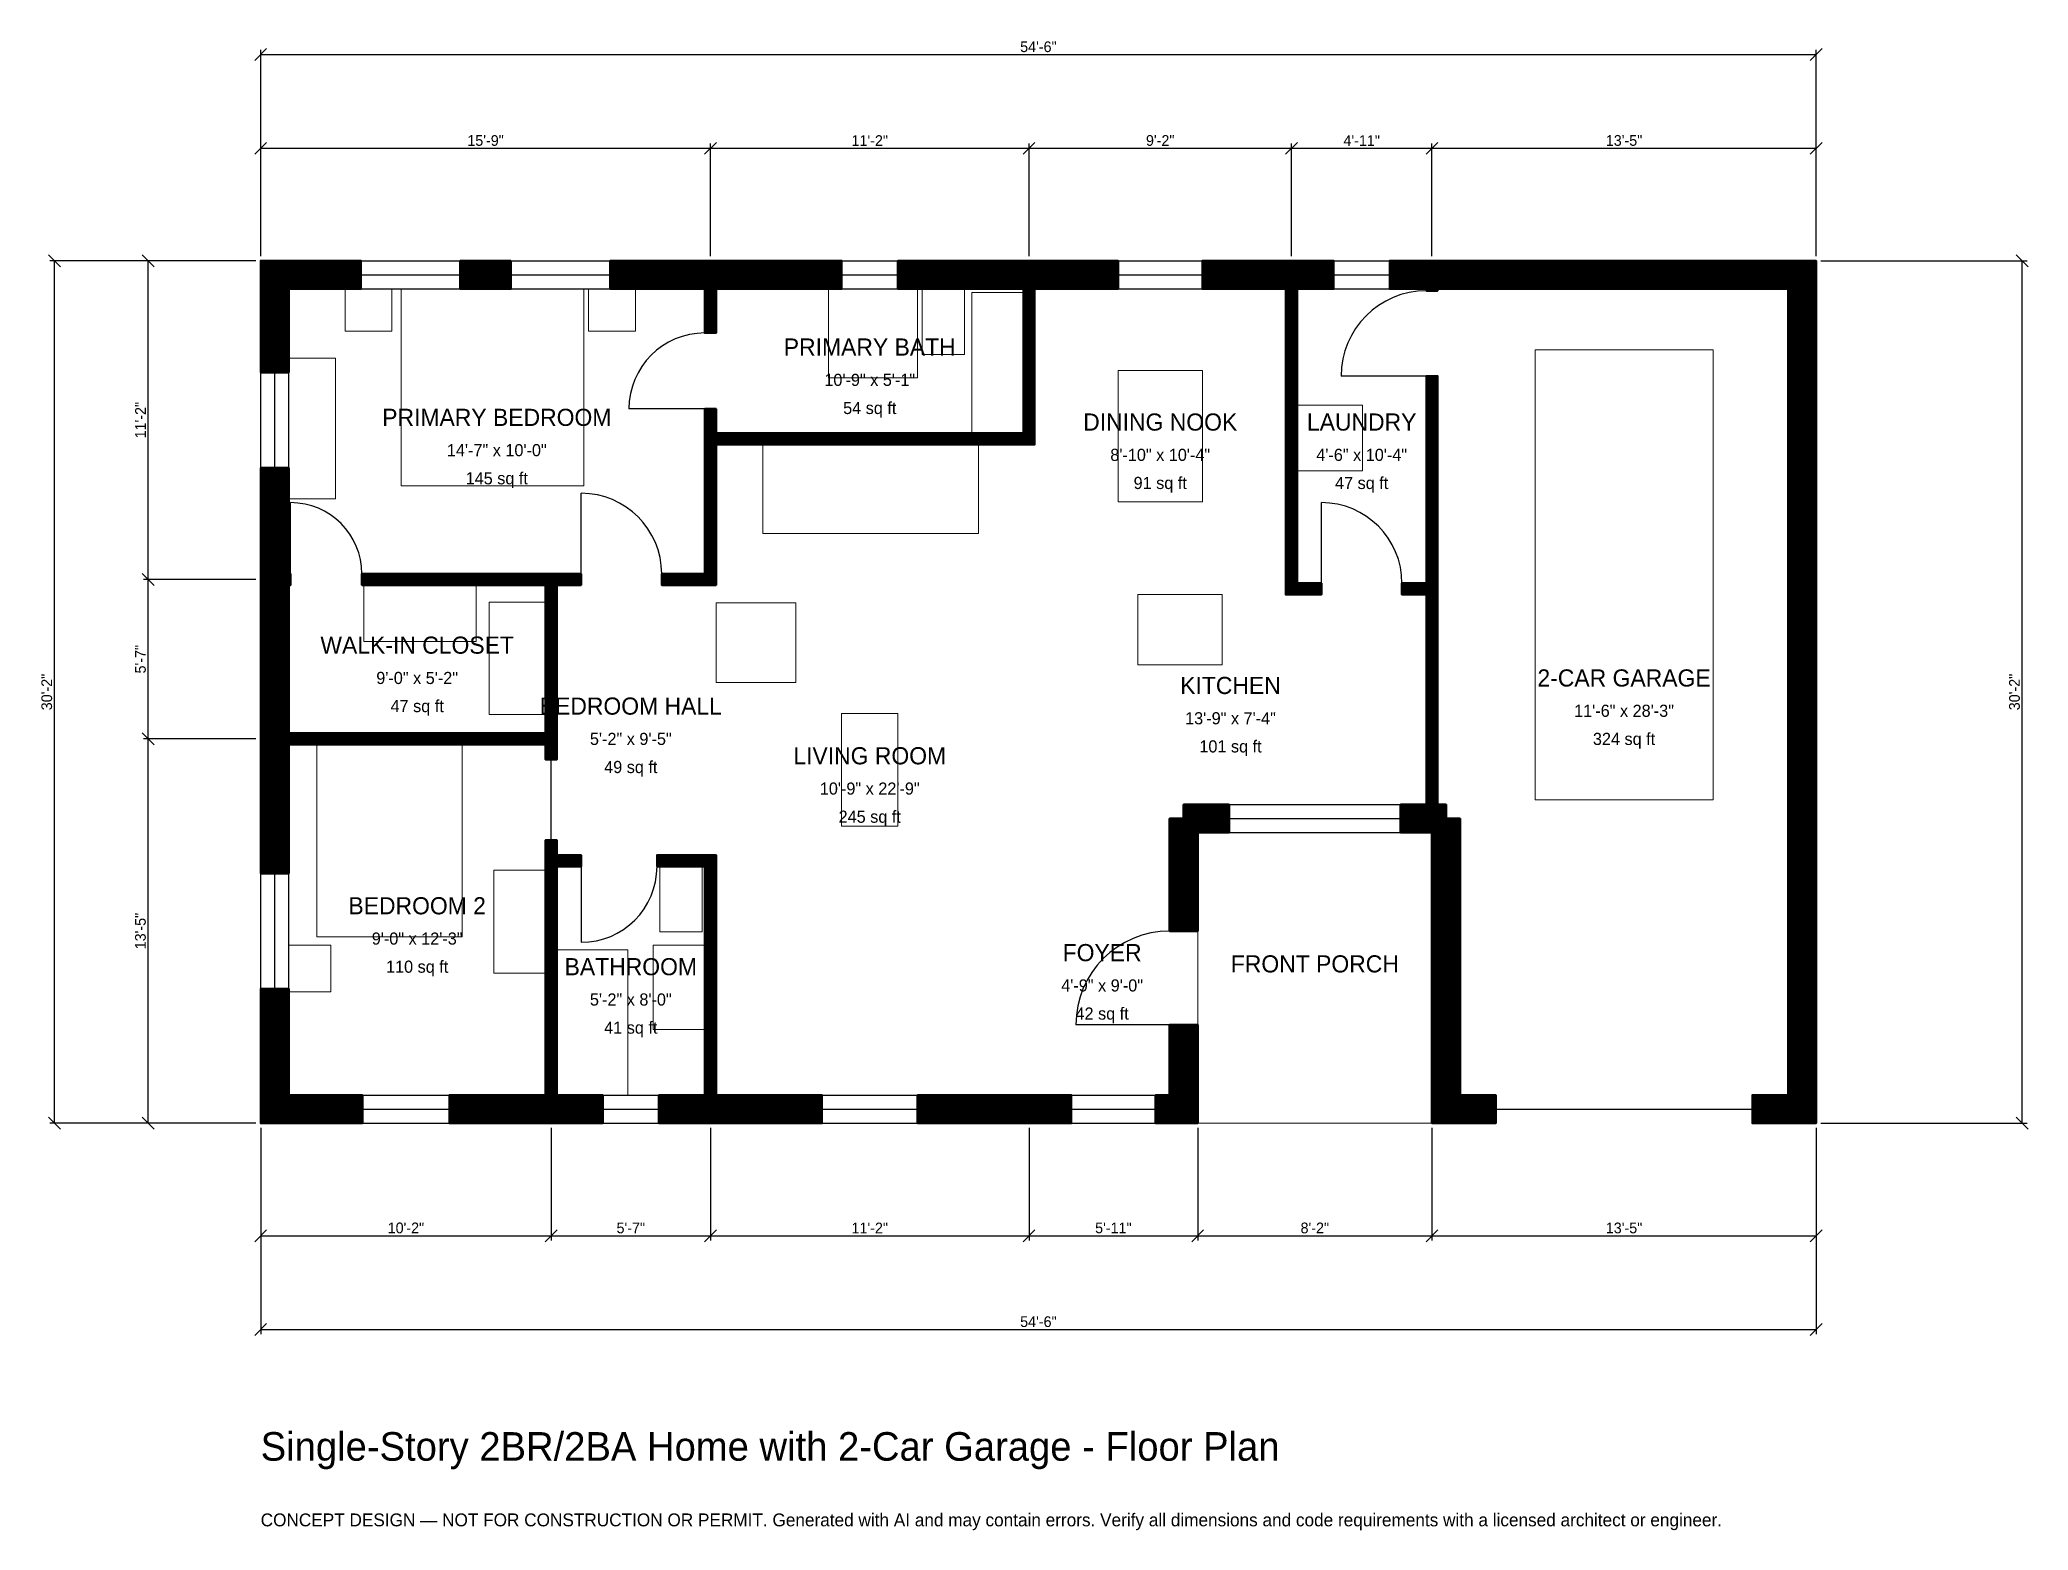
# Model space of a CAD drawing. Header units: inches. Extents: x -93 to 743, y -171 to 455.
import ezdxf
from ezdxf.enums import TextEntityAlignment as Align

# ---------------------------------------------------------------- set-up
doc = ezdxf.new("R2010")
doc.units = ezdxf.units.IN
doc.header["$MEASUREMENT"] = 0
doc.linetypes.add('DASHED', pattern=[0.6, 0.5, -0.1])
for name, color, linetype, lineweight in [('A-ANNO-DIMS', 1, 'Continuous', 13), ('A-ANNO-TEXT', 7, 'Continuous', 18), ('A-AREA-IDEN', 7, 'Continuous', 18), ('A-DOOR', 2, 'Continuous', 25), ('A-FLOR-FIXT', 9, 'Continuous', 13), ('A-FURN', 9, 'Continuous', 13), ('A-GLAZ', 4, 'Continuous', 25), ('A-SITE-PAVE', 8, 'Continuous', 13), ('A-WALL', 7, 'Continuous', 50), ('A-WALL-PATT', 8, 'Continuous', 13)]:
    doc.layers.add(name, color=color, linetype=linetype, lineweight=lineweight)
doc.dimstyles.new('PLAN', dxfattribs={"dimtxt": 4.5, "dimasz": 3, "dimexe": 2, "dimexo": 2, "dimgap": 1, "dimtad": 1, "dimdec": 0, "dimlunit": 4, "dimtsz": 2.5, "dimcen": 2.5, "dimclrd": 1, "dimclre": 1, "dimazin": 3, "dimtfac": 1, "dimtmove": 0, "dimatfit": 3})

msp = doc.modelspace()

# ---------------------------------------------------------------- hatches: boundary and pattern name
at = {"layer": 'A-WALL-PATT'}
h = msp.add_hatch(dxfattribs=at)
h.set_pattern_fill('ANSI31', color=8, scale=0.8)
h.paths.add_polyline_path([(183.0709, 0), (167.3228, 0), (167.3228, 11.811), (183.0709, 11.811), (186.6142, 11.811), (186.6142, 107.874), (166.5354, 107.874), (166.5354, 112.5984), (186.6142, 112.5984), (191.3386, 112.5984), (191.3386, 107.874), (191.3386, 11.811), (194.8819, 11.811), (235.8268, 11.811), (235.8268, 0), (194.8819, 0), (191.3386, 0), (191.3386, 0), (186.6142, 0), (186.6142, 0), (183.0709, 0)])
h.paths.add_polyline_path([(127.9528, 0), (124.4094, 0), (124.4094, 0), (119.685, 0), (119.685, 0), (116.1417, 0), (79.3307, 0), (79.3307, 11.811), (116.1417, 11.811), (119.685, 11.811), (119.685, 107.874), (119.685, 112.5984), (119.685, 118.8976), (124.4094, 118.8976), (124.4094, 112.5984), (134.6457, 112.5984), (134.6457, 107.874), (124.4094, 107.874), (124.4094, 11.811), (127.9528, 11.811), (143.7008, 11.811), (143.7008, 0), (127.9528, 0)])
h.paths.add_polyline_path([(11.811, 0), (11.811, 0), (0, 0), (0, 0), (0, 0), (0, 11.811), (0, 11.811), (0, 56.4961), (11.811, 56.4961), (11.811, 11.811), (42.7165, 11.811), (42.7165, 0), (11.811, 0)])
h.paths.add_polyline_path([(0, 155.5118), (0, 159.0551), (0, 159.0551), (0, 163.7795), (0, 163.7795), (0, 167.3228), (0, 222.4409), (0, 225.9843), (0, 225.9843), (0, 230.7087), (0, 230.7087), (0, 234.252), (0, 275.1969), (11.811, 275.1969), (11.811, 234.252), (11.811, 230.7087), (12.5984, 230.7087), (12.5984, 225.9843), (11.811, 225.9843), (11.811, 222.4409), (11.811, 167.3228), (11.811, 163.7795), (119.685, 163.7795), (119.685, 225.9843), (42.5197, 225.9843), (42.5197, 230.7087), (119.685, 230.7087), (124.4094, 230.7087), (134.6457, 230.7087), (134.6457, 225.9843), (124.4094, 225.9843), (124.4094, 163.7795), (124.4094, 159.0551), (124.4094, 152.7559), (119.685, 152.7559), (119.685, 159.0551), (11.811, 159.0551), (11.811, 155.5118), (11.811, 104.9213), (0, 104.9213), (0, 155.5118)])
h.paths.add_polyline_path([(0, 350.3937), (0, 350.3937), (0, 362.2047), (0, 362.2047), (0, 362.2048), (11.811, 362.2048), (11.811, 362.2047), (42.126, 362.2047), (42.126, 350.3937), (11.811, 350.3937), (11.811, 315.3543), (0, 315.3543), (0, 350.3937)])
h.paths.add_polyline_path([(105.1181, 362.2047), (105.1181, 350.3937), (83.8583, 350.3937), (83.8583, 362.2047), (105.1181, 362.2047)])
h.paths.add_polyline_path([(183.0709, 362.2047), (186.6142, 362.2047), (186.6142, 362.2048), (191.3386, 362.2048), (191.3386, 362.2047), (194.8819, 362.2047), (244.0945, 362.2047), (244.0945, 350.3937), (194.8819, 350.3937), (191.3386, 350.3937), (191.3386, 331.8898), (186.6142, 331.8898), (186.6142, 350.3937), (183.0709, 350.3937), (146.8504, 350.3937), (146.8504, 362.2047), (183.0709, 362.2047)])
h.paths.add_polyline_path([(316.9291, 362.2047), (320.4724, 362.2047), (320.4724, 362.2048), (325.1969, 362.2048), (325.1969, 362.2047), (328.7402, 362.2047), (360.2362, 362.2047), (360.2362, 350.3937), (328.7402, 350.3937), (325.1969, 350.3937), (325.1969, 289.7638), (325.1969, 285.0394), (320.4724, 285.0394), (191.3386, 285.0394), (191.3386, 230.7087), (191.3386, 225.9843), (186.6142, 225.9843), (168.5039, 225.9843), (168.5039, 230.7087), (186.6142, 230.7087), (186.6142, 285.0394), (186.6142, 289.7638), (186.6142, 300), (191.3386, 300), (191.3386, 289.7638), (320.4724, 289.7638), (320.4724, 350.3937), (316.9291, 350.3937), (267.7165, 350.3937), (267.7165, 362.2047), (316.9291, 362.2047)])
h.paths.add_polyline_path([(427.1654, 362.2047), (430.7087, 362.2047), (430.7087, 362.2048), (435.4331, 362.2048), (435.4331, 362.2047), (438.9764, 362.2047), (450.7874, 362.2047), (450.7874, 350.3937), (438.9764, 350.3937), (435.4331, 350.3937), (435.4331, 226.7717), (445.6693, 226.7717), (445.6693, 222.0472), (435.4331, 222.0472), (430.7087, 222.0472), (430.7087, 226.7717), (430.7087, 350.3937), (427.1654, 350.3937), (395.6693, 350.3937), (395.6693, 362.2047), (427.1654, 362.2047)])
h.paths.add_polyline_path([(486.2205, 362.2047), (489.7638, 362.2047), (489.7638, 362.2048), (494.4882, 362.2048), (494.4882, 362.2047), (498.0315, 362.2047), (641.7323, 362.2047), (641.7323, 362.2048), (653.5433, 362.2048), (653.5433, 362.2047), (653.5433, 362.2047), (653.5433, 350.3937), (653.5433, 350.3937), (653.5433, 11.811), (653.5433, 11.811), (653.5433, 0), (653.5433, 0), (653.5433, 0), (641.7323, 0), (641.7323, 0), (626.7717, 0), (626.7717, 11.811), (641.7323, 11.811), (641.7323, 350.3937), (498.0315, 350.3937), (494.4882, 350.3937), (494.4882, 349.6063), (489.7638, 349.6063), (489.7638, 350.3937), (486.2205, 350.3937), (474.4094, 350.3937), (474.4094, 362.2047), (486.2205, 362.2047)])
h.paths.add_polyline_path([(503.937, 0), (503.937, 0), (492.126, 0), (492.126, 0), (492.1259, 0), (492.1259, 11.811), (492.126, 11.811), (492.126, 119.685), (492.1259, 119.685), (492.1259, 122.0472), (489.7638, 122.0472), (489.7638, 122.0472), (478.937, 122.0472), (478.937, 133.8583), (489.7638, 133.8583), (489.7638, 222.0472), (479.5276, 222.0472), (479.5276, 226.7717), (489.7638, 226.7717), (489.7638, 313.7795), (494.4882, 313.7795), (494.4882, 226.7717), (494.4882, 222.0472), (494.4882, 133.8583), (498.0315, 133.8583), (498.0315, 127.9528), (503.937, 127.9528), (503.937, 11.811), (518.8976, 11.811), (518.8976, 0), (503.937, 0)])
h.paths.add_polyline_path([(393.7008, 122.0472), (393.7008, 80.7087), (381.8898, 80.7087), (381.8898, 127.9528), (387.7953, 127.9528), (387.7953, 133.8583), (406.8898, 133.8583), (406.8898, 122.0472), (393.7008, 122.0472)])
h.paths.add_polyline_path([(393.7008, 11.811), (393.7008, 11.811), (393.7008, 0), (393.7008, 0), (393.7008, 0), (381.8898, 0), (381.8898, 0), (375.9843, 0), (375.9843, 11.811), (381.8898, 11.811), (381.8898, 41.3386), (393.7008, 41.3386), (393.7008, 11.811)])
h.paths.add_polyline_path([(328.7402, 0), (316.9291, 0), (275.9843, 0), (275.9843, 11.811), (316.9291, 11.811), (328.7402, 11.811), (340.5512, 11.811), (340.5512, 0), (328.7402, 0)])

# ---------------------------------------------------------------- linework, layer by layer
at = {"layer": 'A-DOOR'}
for p, q in [((489.7638, 313.7795), (453.937, 313.7795)), ((186.6142, 300), (154.7244, 300)), ((12.5984, 230.7087), (12.5984, 260.6299)), ((134.6457, 230.7087), (134.6457, 264.5669)), ((445.6693, 226.7717), (445.6693, 260.6299)), ((122.0472, 118.8976), (122.0472, 152.7559)), ((134.6457, 107.874), (134.6457, 75.9843)), ((381.8898, 41.3386), (342.5197, 41.3386))]:
    msp.add_line(p, q, dxfattribs=at)
at = {"layer": 'A-DOOR', "linetype": 'DASHED'}
msp.add_line((518.8976, 5.9055), (626.7717, 5.9055), dxfattribs=at)
at = {"layer": 'A-DOOR'}
for centre, radius, start, end in [((489.7638, 313.7795), 35.8268, 90, 180), ((186.6142, 300), 31.8898, 90, 180), ((12.5984, 230.7087), 29.9213, 0, 90), ((134.6457, 230.7087), 33.8583, 0, 90), ((445.6693, 226.7717), 33.8583, 0, 90), ((134.6457, 107.874), 31.8898, 270, 360), ((381.8898, 41.3386), 39.3701, 90, 180)]:
    msp.add_arc(centre, radius, start, end, dxfattribs=at)
at = {"layer": 'A-FLOR-FIXT'}
for points in [[(238.5827, 312.9921), (275.9843, 312.9921), (275.9843, 350.3937), (238.5827, 350.3937)], [(277.9528, 322.8346), (295.6693, 322.8346), (295.6693, 350.3937), (277.9528, 350.3937)], [(298.8189, 289.7638), (320.4724, 289.7638), (320.4724, 348.8189), (298.8189, 348.8189)], [(167.7165, 80.315), (185.4331, 80.315), (185.4331, 107.874), (167.7165, 107.874)], [(124.4094, 11.811), (154.3307, 11.811), (154.3307, 72.8346), (124.4094, 72.8346)], [(164.9606, 39.3701), (186.6142, 39.3701), (186.6142, 74.8031), (164.9606, 74.8031)]]:
    msp.add_lwpolyline(points, close=True, dxfattribs=at)
at = {"layer": 'A-FURN'}
for points in [[(35.4331, 332.6772), (55.1181, 332.6772), (55.1181, 350.3937), (35.4331, 350.3937)], [(59.0551, 267.7165), (135.8268, 267.7165), (135.8268, 350.3937), (59.0551, 350.3937)], [(137.7953, 332.6772), (157.4803, 332.6772), (157.4803, 350.3937), (137.7953, 350.3937)], [(11.811, 262.2047), (31.4961, 262.2047), (31.4961, 321.2598), (11.811, 321.2598)], [(535.4331, 135.8268), (610.2362, 135.8268), (610.2362, 324.8031), (535.4331, 324.8031)], [(360.2362, 261.0236), (395.6693, 261.0236), (395.6693, 316.1417), (360.2362, 316.1417)], [(435.4331, 274.0157), (462.9921, 274.0157), (462.9921, 301.5748), (435.4331, 301.5748)], [(211.0236, 247.6378), (301.5748, 247.6378), (301.5748, 285.0394), (211.0236, 285.0394)], [(43.3071, 202.3622), (90.5512, 202.3622), (90.5512, 225.9843), (43.3071, 225.9843)], [(96.063, 171.6535), (119.685, 171.6535), (119.685, 218.8976), (96.063, 218.8976)], [(191.3386, 185.0394), (224.8031, 185.0394), (224.8031, 218.5039), (191.3386, 218.5039)], [(368.5039, 192.5197), (403.937, 192.5197), (403.937, 222.0472), (368.5039, 222.0472)], [(244.0945, 124.8031), (267.7165, 124.8031), (267.7165, 172.0472), (244.0945, 172.0472)], [(23.622, 78.3465), (84.6457, 78.3465), (84.6457, 159.0551), (23.622, 159.0551)], [(98.0315, 62.9921), (119.685, 62.9921), (119.685, 106.2992), (98.0315, 106.2992)], [(11.811, 55.1181), (29.5276, 55.1181), (29.5276, 74.8031), (11.811, 74.8031)]]:
    msp.add_lwpolyline(points, close=True, dxfattribs=at)
at = {"layer": 'A-GLAZ'}
for p, q in [((42.126, 362.2047), (83.8583, 362.2047)), ((105.1181, 362.2047), (146.8504, 362.2047)), ((244.0945, 362.2047), (267.7165, 362.2047)), ((360.2362, 362.2047), (395.6693, 362.2047)), ((450.7874, 362.2047), (474.4094, 362.2047)), ((42.126, 356.2992), (83.8583, 356.2992)), ((105.1181, 356.2992), (146.8504, 356.2992)), ((244.0945, 356.2992), (267.7165, 356.2992)), ((360.2362, 356.2992), (395.6693, 356.2992)), ((450.7874, 356.2992), (474.4094, 356.2992)), ((42.126, 350.3937), (83.8583, 350.3937)), ((105.1181, 350.3937), (146.8504, 350.3937)), ((244.0945, 350.3937), (267.7165, 350.3937)), ((360.2362, 350.3937), (395.6693, 350.3937)), ((450.7874, 350.3937), (474.4094, 350.3937)), ((0, 275.1969), (0, 315.3543)), ((5.9055, 275.1969), (5.9055, 315.3543)), ((11.811, 275.1969), (11.811, 315.3543)), ((406.8898, 133.8583), (478.937, 133.8583)), ((406.8898, 127.9528), (478.937, 127.9528)), ((406.8898, 122.0472), (478.937, 122.0472)), ((0, 56.4961), (0, 104.9213)), ((5.9055, 56.4961), (5.9055, 104.9213)), ((11.811, 56.4961), (11.811, 104.9213)), ((42.7165, 11.811), (79.3307, 11.811)), ((143.7008, 11.811), (167.3228, 11.811)), ((235.8268, 11.811), (275.9843, 11.811)), ((340.5512, 11.811), (375.9843, 11.811)), ((42.7165, 5.9055), (79.3307, 5.9055)), ((42.7165, 0), (79.3307, 0)), ((143.7008, 5.9055), (167.3228, 5.9055)), ((143.7008, 0), (167.3228, 0)), ((235.8268, 5.9055), (275.9843, 5.9055)), ((235.8268, 0), (275.9843, 0)), ((340.5512, 5.9055), (375.9843, 5.9055)), ((340.5512, 0), (375.9843, 0))]:
    msp.add_line(p, q, dxfattribs=at)
at = {"layer": 'A-SITE-PAVE', "linetype": 'DASHED'}
msp.add_lwpolyline([(393.7008, 0), (492.126, 0), (492.126, 122.0472), (393.7008, 122.0472)], close=True, dxfattribs=at)
at = {"layer": 'A-WALL'}
for points in [[(0, 350.3937), (0, 350.3937), (0, 362.2047), (0, 362.2047), (0, 362.2048), (11.811, 362.2048), (11.811, 362.2047), (42.126, 362.2047), (42.126, 350.3937), (11.811, 350.3937), (11.811, 315.3543), (0, 315.3543), (0, 350.3937)], [(105.1181, 362.2047), (105.1181, 350.3937), (83.8583, 350.3937), (83.8583, 362.2047), (105.1181, 362.2047)], [(183.0709, 362.2047), (186.6142, 362.2047), (186.6142, 362.2048), (191.3386, 362.2048), (191.3386, 362.2047), (194.8819, 362.2047), (244.0945, 362.2047), (244.0945, 350.3937), (194.8819, 350.3937), (191.3386, 350.3937), (191.3386, 331.8898), (186.6142, 331.8898), (186.6142, 350.3937), (183.0709, 350.3937), (146.8504, 350.3937), (146.8504, 362.2047), (183.0709, 362.2047)], [(316.9291, 362.2047), (320.4724, 362.2047), (320.4724, 362.2048), (325.1969, 362.2048), (325.1969, 362.2047), (328.7402, 362.2047), (360.2362, 362.2047), (360.2362, 350.3937), (328.7402, 350.3937), (325.1969, 350.3937), (325.1969, 289.7638), (325.1969, 285.0394), (320.4724, 285.0394), (191.3386, 285.0394), (191.3386, 230.7087), (191.3386, 225.9843), (186.6142, 225.9843), (168.5039, 225.9843), (168.5039, 230.7087), (186.6142, 230.7087), (186.6142, 285.0394), (186.6142, 289.7638), (186.6142, 300), (191.3386, 300), (191.3386, 289.7638), (320.4724, 289.7638), (320.4724, 350.3937), (316.9291, 350.3937), (267.7165, 350.3937), (267.7165, 362.2047), (316.9291, 362.2047)], [(427.1654, 362.2047), (430.7087, 362.2047), (430.7087, 362.2048), (435.4331, 362.2048), (435.4331, 362.2047), (438.9764, 362.2047), (450.7874, 362.2047), (450.7874, 350.3937), (438.9764, 350.3937), (435.4331, 350.3937), (435.4331, 226.7717), (445.6693, 226.7717), (445.6693, 222.0472), (435.4331, 222.0472), (430.7087, 222.0472), (430.7087, 226.7717), (430.7087, 350.3937), (427.1654, 350.3937), (395.6693, 350.3937), (395.6693, 362.2047), (427.1654, 362.2047)], [(486.2205, 362.2047), (489.7638, 362.2047), (489.7638, 362.2048), (494.4882, 362.2048), (494.4882, 362.2047), (498.0315, 362.2047), (641.7323, 362.2047), (641.7323, 362.2048), (653.5433, 362.2048), (653.5433, 362.2047), (653.5433, 362.2047), (653.5433, 350.3937), (653.5433, 350.3937), (653.5433, 11.811), (653.5433, 11.811), (653.5433, 0), (653.5433, 0), (653.5433, 0), (641.7323, 0), (641.7323, 0), (626.7717, 0), (626.7717, 11.811), (641.7323, 11.811), (641.7323, 350.3937), (498.0315, 350.3937), (494.4882, 350.3937), (494.4882, 349.6063), (489.7638, 349.6063), (489.7638, 350.3937), (486.2205, 350.3937), (474.4094, 350.3937), (474.4094, 362.2047), (486.2205, 362.2047)], [(503.937, 0), (503.937, 0), (492.126, 0), (492.126, 0), (492.1259, 0), (492.1259, 11.811), (492.126, 11.811), (492.126, 119.685), (492.1259, 119.685), (492.1259, 122.0472), (489.7638, 122.0472), (489.7638, 122.0472), (478.937, 122.0472), (478.937, 133.8583), (489.7638, 133.8583), (489.7638, 222.0472), (479.5276, 222.0472), (479.5276, 226.7717), (489.7638, 226.7717), (489.7638, 313.7795), (494.4882, 313.7795), (494.4882, 226.7717), (494.4882, 222.0472), (494.4882, 133.8583), (498.0315, 133.8583), (498.0315, 127.9528), (503.937, 127.9528), (503.937, 11.811), (518.8976, 11.811), (518.8976, 0), (503.937, 0)], [(0, 155.5118), (0, 159.0551), (0, 159.0551), (0, 163.7795), (0, 163.7795), (0, 167.3228), (0, 222.4409), (0, 225.9843), (0, 225.9843), (0, 230.7087), (0, 230.7087), (0, 234.252), (0, 275.1969), (11.811, 275.1969), (11.811, 234.252), (11.811, 230.7087), (12.5984, 230.7087), (12.5984, 225.9843), (11.811, 225.9843), (11.811, 222.4409), (11.811, 167.3228), (11.811, 163.7795), (119.685, 163.7795), (119.685, 225.9843), (42.5197, 225.9843), (42.5197, 230.7087), (119.685, 230.7087), (124.4094, 230.7087), (134.6457, 230.7087), (134.6457, 225.9843), (124.4094, 225.9843), (124.4094, 163.7795), (124.4094, 159.0551), (124.4094, 152.7559), (119.685, 152.7559), (119.685, 159.0551), (11.811, 159.0551), (11.811, 155.5118), (11.811, 104.9213), (0, 104.9213), (0, 155.5118)], [(393.7008, 122.0472), (393.7008, 80.7087), (381.8898, 80.7087), (381.8898, 127.9528), (387.7953, 127.9528), (387.7953, 133.8583), (406.8898, 133.8583), (406.8898, 122.0472), (393.7008, 122.0472)], [(127.9528, 0), (124.4094, 0), (124.4094, 0), (119.685, 0), (119.685, 0), (116.1417, 0), (79.3307, 0), (79.3307, 11.811), (116.1417, 11.811), (119.685, 11.811), (119.685, 107.874), (119.685, 112.5984), (119.685, 118.8976), (124.4094, 118.8976), (124.4094, 112.5984), (134.6457, 112.5984), (134.6457, 107.874), (124.4094, 107.874), (124.4094, 11.811), (127.9528, 11.811), (143.7008, 11.811), (143.7008, 0), (127.9528, 0)], [(183.0709, 0), (167.3228, 0), (167.3228, 11.811), (183.0709, 11.811), (186.6142, 11.811), (186.6142, 107.874), (166.5354, 107.874), (166.5354, 112.5984), (186.6142, 112.5984), (191.3386, 112.5984), (191.3386, 107.874), (191.3386, 11.811), (194.8819, 11.811), (235.8268, 11.811), (235.8268, 0), (194.8819, 0), (191.3386, 0), (191.3386, 0), (186.6142, 0), (186.6142, 0), (183.0709, 0)], [(11.811, 0), (11.811, 0), (0, 0), (0, 0), (0, 0), (0, 11.811), (0, 11.811), (0, 56.4961), (11.811, 56.4961), (11.811, 11.811), (42.7165, 11.811), (42.7165, 0), (11.811, 0)], [(393.7008, 11.811), (393.7008, 11.811), (393.7008, 0), (393.7008, 0), (393.7008, 0), (381.8898, 0), (381.8898, 0), (375.9843, 0), (375.9843, 11.811), (381.8898, 11.811), (381.8898, 41.3386), (393.7008, 41.3386), (393.7008, 11.811)], [(328.7402, 0), (316.9291, 0), (275.9843, 0), (275.9843, 11.811), (316.9291, 11.811), (328.7402, 11.811), (340.5512, 11.811), (340.5512, 0), (328.7402, 0)]]:
    msp.add_lwpolyline(points, close=True, dxfattribs=at)

# ---------------------------------------------------------------- texts
at = {"layer": 'A-ANNO-TEXT'}
for s, height, p in [('Single-Story 2BR/2BA Home with 2-Car Garage - Floor Plan', 12, (0, -141.7323)), ('CONCEPT DESIGN — NOT FOR CONSTRUCTION OR PERMIT. Generated with AI and may contain errors. Verify all dimensions and code requirements with a licensed architect or engineer.', 5.4, (0, -169.2913))]:
    msp.add_text(s, height=height, dxfattribs=at).set_placement(p)
at = {"layer": 'A-AREA-IDEN'}
for s, height, p in [('PRIMARY BATH', 7.2, (255.9055, 325.9843)), ('10\'-9" x 5\'-1"', 5.1, (255.9055, 312.2047)), ('54 sq ft', 5.1, (255.9055, 300.3937)), ('PRIMARY BEDROOM', 7.2, (99.2126, 296.4567)), ('DINING NOOK', 7.2, (377.9528, 294.4882)), ('LAUNDRY', 7.2, (462.5984, 294.4882)), ('14\'-7" x 10\'-0"', 5.1, (99.2126, 282.6772)), ('8\'-10" x 10\'-4"', 5.1, (377.9528, 280.7087)), ('4\'-6" x 10\'-4"', 5.1, (462.5984, 280.7087)), ('145 sq ft', 5.1, (99.2126, 270.8661)), ('91 sq ft', 5.1, (377.9528, 268.8976)), ('47 sq ft', 5.1, (462.5984, 268.8976)), ('WALK-IN CLOSET', 7.2, (65.748, 200.7874)), ('9\'-0" x 5\'-2"', 5.1, (65.748, 187.0079)), ('KITCHEN', 7.2, (407.4803, 183.8583)), ('2-CAR GARAGE', 7.2, (572.8346, 187.0079)), ('47 sq ft', 5.1, (65.748, 175.1969)), ('BEDROOM HALL', 7.2, (155.5118, 175.1969)), ('11\'-6" x 28\'-3"', 5.1, (572.8346, 173.2283)), ('13\'-9" x 7\'-4"', 5.1, (407.4803, 170.0787)), ('5\'-2" x 9\'-5"', 5.1, (155.5118, 161.4173)), ('101 sq ft', 5.1, (407.4803, 158.2677)), ('324 sq ft', 5.1, (572.8346, 161.4173)), ('49 sq ft', 5.1, (155.5118, 149.6063)), ('LIVING ROOM', 7.2, (255.9055, 154.3307)), ('10\'-9" x 22\'-9"', 5.1, (255.9055, 140.5512)), ('245 sq ft', 5.1, (255.9055, 128.7402)), ('BEDROOM 2', 7.2, (65.748, 91.3386)), ('9\'-0" x 12\'-3"', 5.1, (65.748, 77.5591)), ('FOYER', 7.2, (353.5433, 71.6535)), ('110 sq ft', 5.1, (65.748, 65.748)), ('BATHROOM', 7.2, (155.5118, 65.748)), ('FRONT PORCH', 7.2, (442.9134, 66.9291)), ('4\'-9" x 9\'-0"', 5.1, (353.5433, 57.874)), ('5\'-2" x 8\'-0"', 5.1, (155.5118, 51.9685)), ('41 sq ft', 5.1, (155.5118, 40.1575)), ('42 sq ft', 5.1, (353.5433, 46.063))]:
    msp.add_text(s, height=height, dxfattribs=at).set_placement(p, align=Align.MIDDLE_CENTER)

# ---------------------------------------------------------------- dimensions: what is measured, and where the dimension line sits
at = {"layer": 'A-ANNO-DIMS'}
for base, p1, p2, text in [((0, 448.8189), (0, 362.2047), (653.5433, 362.2047), '54\'-6"'), ((0, 409.4488), (0, 362.2047), (188.9764, 362.2047), '15\'-9"'), ((188.9764, 409.4488), (188.9764, 362.2047), (322.8346, 362.2047), '11\'-2"'), ((322.8346, 409.4488), (322.8346, 362.2047), (433.0709, 362.2047), '9\'-2"'), ((433.0709, 409.4488), (433.0709, 362.2047), (492.126, 362.2047), '4\'-11"'), ((492.126, 409.4488), (492.126, 362.2047), (653.5433, 362.2047), '13\'-5"'), ((0, -47.2441), (0, 0), (122.0472, 0), '10\'-2"'), ((0, -86.6142), (0, 0), (653.5433, 0), '54\'-6"'), ((122.0472, -47.2441), (122.0472, 0), (188.9764, 0), '5\'-7"'), ((188.9764, -47.2441), (188.9764, 0), (322.8346, 0), '11\'-2"'), ((322.8346, -47.2441), (322.8346, 0), (393.7008, 0), '5\'-11"'), ((393.7008, -47.2441), (393.7008, 0), (492.126, 0), '8\'-2"'), ((492.126, -47.2441), (492.126, 0), (653.5433, 0), '13\'-5"')]:
    msp.add_linear_dim(base=base, p1=p1, p2=p2, text=text, dimstyle='PLAN', dxfattribs=at).render()
for base, p1, p2, text in [((-86.6142, 0), (0, 0), (0, 362.2047), '30\'-2"'), ((-47.2441, 228.3465), (0, 228.3465), (0, 362.2047), '11\'-2"'), ((740.1575, 0), (653.5433, 0), (653.5433, 362.2047), '30\'-2"'), ((-47.2441, 161.4173), (0, 161.4173), (0, 228.3465), '5\'-7"'), ((-47.2441, 0), (0, 0), (0, 161.4173), '13\'-5"')]:
    msp.add_linear_dim(base=base, p1=p1, p2=p2, angle=90, text=text, dimstyle='PLAN', dxfattribs=at).render()

doc.saveas('drawing.dxf')
